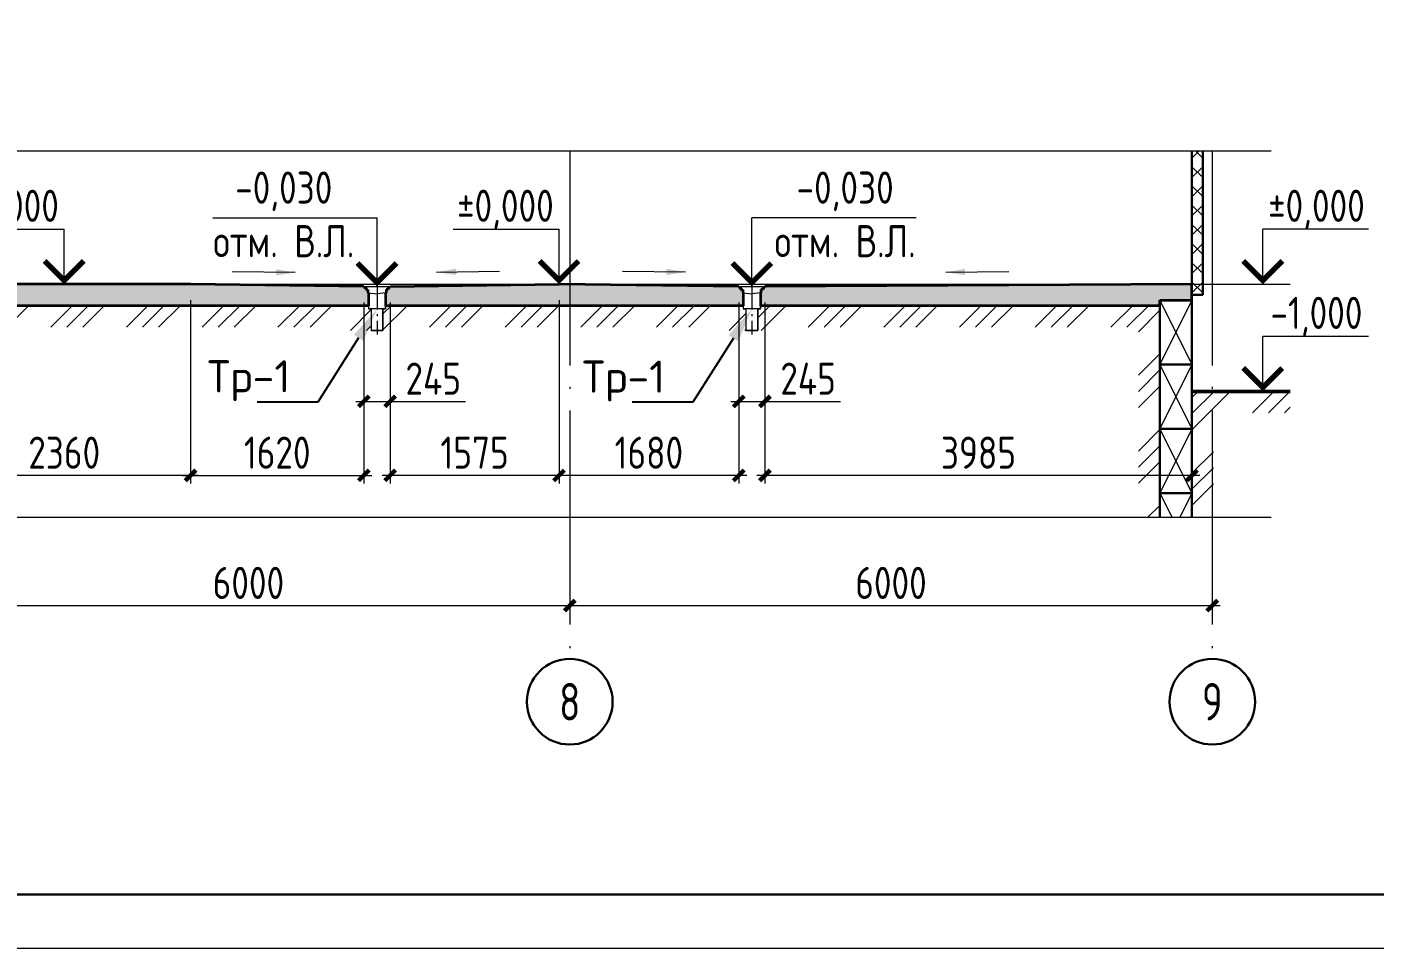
# Model space of a CAD drawing. Extents: x -965262 to 1142518, y -357520 to 71675.
# Drawn here: x 229944 to 242523, y -240088 to -231487 of the extents above; entities that cross this region are included whole.
import ezdxf
from ezdxf import colors
from ezdxf.entities.mleader import LeaderData, LeaderLine
from ezdxf.math import Vec2, Vec3

# ---------------------------------------------------------------- set-up
doc = ezdxf.new("R2010")
doc.units = 0
doc.header["$LTSCALE"] = 10
doc.linetypes.add('AM_DIN_G_W050x2', pattern=[6.875, 4.75, -0.875, 0.375, -0.875])
doc.linetypes.add('DOTE', pattern=[2.42, 2, -0.2, 0.02, -0.2])
doc.layers.get('0').update_dxf_attribs({"linetype": 'CONTINUOUS', "lineweight": 30})
doc.layers.get('Defpoints').update_dxf_attribs({"linetype": 'CONTINUOUS'})
doc.layers.add('DOTE', color=7, linetype='DOTE', lineweight=9)
doc.layers.add('полы', color=3, linetype='CONTINUOUS', lineweight=35)
doc.styles.add('GOST 2.304', font='isocpeur.ttf', dxfattribs={"width": 0.75, "height": 250})
doc.styles.get("Standard").update_dxf_attribs({"font": 'isocpeur.ttf', "height": 300})
doc.styles.add('ГОСТ 2м', font='isocpeur.ttf', dxfattribs={"width": 0.8, "height": 250})
doc.dimstyles.new('ГОСТ 2м', dxfattribs={"dimtxt": 250, "dimasz": 100, "dimexe": 75, "dimexo": 150, "dimgap": 62.5, "dimtad": 1, "dimdec": 0, "dimtxsty": 'ГОСТ 2м', "dimblk": 'ARCHTICK', "dimcen": 150, "dimdle": 75, "dimclrd": 256, "dimclre": 256, "dimclrt": 256, "dimadec": 0, "dimazin": 0, "dimtfac": 1, "dimtdec": 0, "dimtmove": 0, "dimatfit": 3, "dimldrblk": 'OBLIQUE', "dimfxl": 1, "dimlwd": 15, "dimlwe": 15, "dimarcsym": 0})
pattern_1 = [(45, (-2833967.2, -81793.83), (707.10678, -4e-14), [1000]), (45, (-2833817.2, -81793.83), (707.10678, -4e-14), [1000]), (45, (-2833667.2, -81793.83), (707.10678, -4e-14), [1000])]

# ---------------------------------------------------------------- blocks, each defined once
blk = doc.blocks.new('_ArchTick')
at = {"color": 0, "linetype": 'ByBlock', "lineweight": 0, "const_width": 0.4}
blk.add_lwpolyline([(-0.5, -0.5), (0.5, 0.5)], dxfattribs=at)
blk = doc.blocks.new('*D1645')
at = {"lineweight": 15, "ltscale": 100, "transparency": 16777216}
for p, q in [((229012, -236740), (229012, -236815)), ((235012, -236740), (235012, -236815)), ((228937, -236890), (235087, -236890))]:
    blk.add_line(p, q, dxfattribs=at)
at = {"layer": 'Defpoints', "color": 0, "lineweight": 15, "ltscale": 100, "transparency": 16777216}
for p in [(229012, -236890), (235012, -236890), (235012, -236890)]:
    blk.add_point(p, dxfattribs=at)
at = {"lineweight": 15, "ltscale": 100, "transparency": 16777216, "xscale": 100, "yscale": 100, "zscale": 100, "rotation": 180}
blk.add_blockref('_ArchTick', (229012, -236890), dxfattribs=at)
at = {"lineweight": 15, "ltscale": 100, "transparency": 16777216, "xscale": 100, "yscale": 100, "zscale": 100}
blk.add_blockref('_ArchTick', (235012, -236890), dxfattribs=at)
at = {"lineweight": 15, "ltscale": 100, "transparency": 16777216, "insert": (232012, -236678), "char_height": 250, "attachment_point": 5, "style": 'ГОСТ 2м'}
blk.add_mtext('{\\H1.2x;6000}', dxfattribs=at)
blk = doc.blocks.new('_Oblique')
at = {"color": 0, "linetype": 'ByBlock', "lineweight": -2}
blk.add_line((-0.5, -0.5), (0.5, 0.5), dxfattribs=at)
blk = doc.blocks.new('*D1653')
at = {"lineweight": 15, "ltscale": 100, "transparency": 16777216}
for p, q in [((235012, -236740), (235012, -236815)), ((241012, -236740), (241012, -236815)), ((234937, -236890), (241087, -236890))]:
    blk.add_line(p, q, dxfattribs=at)
at = {"layer": 'Defpoints', "color": 0, "lineweight": 15, "ltscale": 100, "transparency": 16777216}
for p in [(235012, -236890), (241012, -236890), (241012, -236890)]:
    blk.add_point(p, dxfattribs=at)
at = {"lineweight": 15, "ltscale": 100, "transparency": 16777216, "xscale": 100, "yscale": 100, "zscale": 100, "rotation": 180}
blk.add_blockref('_ArchTick', (235012, -236890), dxfattribs=at)
at = {"lineweight": 15, "ltscale": 100, "transparency": 16777216, "xscale": 100, "yscale": 100, "zscale": 100}
blk.add_blockref('_ArchTick', (241012, -236890), dxfattribs=at)
at = {"lineweight": 15, "ltscale": 100, "transparency": 16777216, "insert": (238012, -236678), "char_height": 250, "attachment_point": 5, "style": 'ГОСТ 2м'}
blk.add_mtext('{\\H1.2x;6000}', dxfattribs=at)
blk = doc.blocks.new('*D1654')
at = {"lineweight": 15, "ltscale": 50, "transparency": 16777216}
for p, q in [((236835, -234059), (236835, -235749)), ((240822, -234039), (240822, -235749)), ((240897, -235674), (236760, -235674))]:
    blk.add_line(p, q, dxfattribs=at)
at = {"layer": 'Defpoints', "color": 0, "lineweight": 15, "ltscale": 50, "transparency": 16777216}
for p in [(236835, -233909, 0), (240822, -233889, 3260), (236835, -235674)]:
    blk.add_point(p, dxfattribs=at)
at = {"lineweight": 15, "ltscale": 50, "transparency": 16777216, "xscale": 100, "yscale": 100, "zscale": 100, "rotation": 180}
blk.add_blockref('_ArchTick', (236835, -235674), dxfattribs=at)
at = {"lineweight": 15, "ltscale": 50, "transparency": 16777216, "xscale": 100, "yscale": 100, "zscale": 100}
blk.add_blockref('_ArchTick', (240822, -235674), dxfattribs=at)
at = {"lineweight": 15, "ltscale": 50, "transparency": 16777216, "insert": (238829, -235462), "char_height": 250, "attachment_point": 5, "style": 'ГОСТ 2м'}
blk.add_mtext('{\\H1.2x;3985}', dxfattribs=at)
blk = doc.blocks.new('*D1655')
at = {"lineweight": 15, "ltscale": 50, "transparency": 16777216}
for p, q in [((236590, -234059), (236590, -235058)), ((236835, -234059), (236835, -235058)), ((236515, -234983), (236835, -234983)), ((236835, -234983), (237540, -234983))]:
    blk.add_line(p, q, dxfattribs=at)
at = {"layer": 'Defpoints', "color": 0, "lineweight": 15, "ltscale": 50, "transparency": 16777216}
for p in [(236590, -233909, 0), (236835, -233909, 0), (236835, -234983)]:
    blk.add_point(p, dxfattribs=at)
at = {"lineweight": 15, "ltscale": 50, "transparency": 16777216, "xscale": 100, "yscale": 100, "zscale": 100, "rotation": 180}
blk.add_blockref('_ArchTick', (236590, -234983), dxfattribs=at)
at = {"lineweight": 15, "ltscale": 50, "transparency": 16777216, "xscale": 100, "yscale": 100, "zscale": 100}
blk.add_blockref('_ArchTick', (236835, -234983), dxfattribs=at)
at = {"lineweight": 15, "ltscale": 50, "transparency": 16777216, "insert": (237238, -234771), "char_height": 250, "attachment_point": 5, "style": 'ГОСТ 2м'}
blk.add_mtext('{\\H1.2x;245}', dxfattribs=at)
blk = doc.blocks.new('*D1656')
at = {"lineweight": 15, "ltscale": 50, "transparency": 16777216}
for p, q in [((234912, -234039), (234912, -235749)), ((236590, -234059), (236590, -235749)), ((236665, -235674), (234837, -235674))]:
    blk.add_line(p, q, dxfattribs=at)
at = {"layer": 'Defpoints', "color": 0, "lineweight": 15, "ltscale": 50, "transparency": 16777216}
for p in [(234912, -233889, 3260), (236590, -233909, 0), (234912, -235674)]:
    blk.add_point(p, dxfattribs=at)
at = {"lineweight": 15, "ltscale": 50, "transparency": 16777216, "xscale": 100, "yscale": 100, "zscale": 100, "rotation": 180}
blk.add_blockref('_ArchTick', (234912, -235674), dxfattribs=at)
at = {"lineweight": 15, "ltscale": 50, "transparency": 16777216, "xscale": 100, "yscale": 100, "zscale": 100}
blk.add_blockref('_ArchTick', (236590, -235674), dxfattribs=at)
at = {"lineweight": 15, "ltscale": 50, "transparency": 16777216, "insert": (235751, -235462), "char_height": 250, "attachment_point": 5, "style": 'ГОСТ 2м'}
blk.add_mtext('{\\H1.2x;1680}', dxfattribs=at)
blk = doc.blocks.new('*D1657')
at = {"lineweight": 15, "ltscale": 50, "transparency": 16777216}
for p, q in [((233335, -234059), (233335, -235749)), ((234912, -234039), (234912, -235749)), ((234987, -235674), (233260, -235674))]:
    blk.add_line(p, q, dxfattribs=at)
at = {"layer": 'Defpoints', "color": 0, "lineweight": 15, "ltscale": 50, "transparency": 16777216}
for p in [(233335, -233909, 0), (234912, -233889, 3260), (233335, -235674)]:
    blk.add_point(p, dxfattribs=at)
at = {"lineweight": 15, "ltscale": 50, "transparency": 16777216, "xscale": 100, "yscale": 100, "zscale": 100, "rotation": 180}
blk.add_blockref('_ArchTick', (233335, -235674), dxfattribs=at)
at = {"lineweight": 15, "ltscale": 50, "transparency": 16777216, "xscale": 100, "yscale": 100, "zscale": 100}
blk.add_blockref('_ArchTick', (234912, -235674), dxfattribs=at)
at = {"lineweight": 15, "ltscale": 50, "transparency": 16777216, "insert": (234124, -235462), "char_height": 250, "attachment_point": 5, "style": 'ГОСТ 2м'}
blk.add_mtext('{\\H1.2x;1575}', dxfattribs=at)
blk = doc.blocks.new('*D1658')
at = {"lineweight": 15, "ltscale": 50, "transparency": 16777216}
for p, q in [((233090, -234059), (233090, -235058)), ((233335, -234059), (233335, -235058)), ((233015, -234983), (233335, -234983)), ((233335, -234983), (234040, -234983))]:
    blk.add_line(p, q, dxfattribs=at)
at = {"layer": 'Defpoints', "color": 0, "lineweight": 15, "ltscale": 50, "transparency": 16777216}
for p in [(233090, -233909, 0), (233335, -233909, 0), (233335, -234983)]:
    blk.add_point(p, dxfattribs=at)
at = {"lineweight": 15, "ltscale": 50, "transparency": 16777216, "xscale": 100, "yscale": 100, "zscale": 100, "rotation": 180}
blk.add_blockref('_ArchTick', (233090, -234983), dxfattribs=at)
at = {"lineweight": 15, "ltscale": 50, "transparency": 16777216, "xscale": 100, "yscale": 100, "zscale": 100}
blk.add_blockref('_ArchTick', (233335, -234983), dxfattribs=at)
at = {"lineweight": 15, "ltscale": 50, "transparency": 16777216, "insert": (233738, -234771), "char_height": 250, "attachment_point": 5, "style": 'ГОСТ 2м'}
blk.add_mtext('{\\H1.2x;245}', dxfattribs=at)
blk = doc.blocks.new('*D1659')
at = {"lineweight": 15, "ltscale": 50, "transparency": 16777216}
for p, q in [((231472, -234039), (231472, -235749)), ((233090, -234059), (233090, -235749)), ((231397, -235674), (233165, -235674))]:
    blk.add_line(p, q, dxfattribs=at)
at = {"layer": 'Defpoints', "color": 0, "lineweight": 15, "ltscale": 50, "transparency": 16777216}
for p in [(231472, -233889, 706), (233090, -233909, 0), (233090, -235674)]:
    blk.add_point(p, dxfattribs=at)
at = {"lineweight": 15, "ltscale": 50, "transparency": 16777216, "xscale": 100, "yscale": 100, "zscale": 100, "rotation": 180}
blk.add_blockref('_ArchTick', (231472, -235674), dxfattribs=at)
at = {"lineweight": 15, "ltscale": 50, "transparency": 16777216, "xscale": 100, "yscale": 100, "zscale": 100}
blk.add_blockref('_ArchTick', (233090, -235674), dxfattribs=at)
at = {"lineweight": 15, "ltscale": 50, "transparency": 16777216, "insert": (232281, -235462), "char_height": 250, "attachment_point": 5, "style": 'ГОСТ 2м'}
blk.add_mtext('{\\H1.2x;1620}', dxfattribs=at)
blk = doc.blocks.new('*D1660')
at = {"lineweight": 15, "ltscale": 50, "transparency": 16777216}
for p, q in [((229112, -234039), (229112, -235749)), ((231472, -234039), (231472, -235749)), ((231547, -235674), (229037, -235674))]:
    blk.add_line(p, q, dxfattribs=at)
at = {"layer": 'Defpoints', "color": 0, "lineweight": 15, "ltscale": 50, "transparency": 16777216}
for p in [(229112, -233889, 824), (231472, -233889, 706), (229112, -235674)]:
    blk.add_point(p, dxfattribs=at)
at = {"lineweight": 15, "ltscale": 50, "transparency": 16777216, "xscale": 100, "yscale": 100, "zscale": 100, "rotation": 180}
blk.add_blockref('_ArchTick', (229112, -235674), dxfattribs=at)
at = {"lineweight": 15, "ltscale": 50, "transparency": 16777216, "xscale": 100, "yscale": 100, "zscale": 100}
blk.add_blockref('_ArchTick', (231472, -235674), dxfattribs=at)
at = {"lineweight": 15, "ltscale": 50, "transparency": 16777216, "insert": (230292, -235462), "char_height": 250, "attachment_point": 5, "style": 'ГОСТ 2м'}
blk.add_mtext('{\\H1.2x;2360}', dxfattribs=at)

msp = doc.modelspace()

# ---------------------------------------------------------------- hatches: boundary and pattern name
at = {"lineweight": 15, "ltscale": 50}
h = msp.add_hatch(dxfattribs=at)
h.set_pattern_fill('ANSI37', color=256, scale=40, style=0)
h.set_pattern_definition([(45, (-2833967.18, -81793.83), (-89.802561, 89.802561), []), (135, (-2833967.18, -81793.83), (-89.802561, -89.802561), [])])
h.paths.add_polyline_path([(240922.4, -232647.3), (240822.4, -232647.3), (240822.4, -233989.3), (240922.4, -233989.3)])
h = msp.add_hatch(dxfattribs=at)
h.set_pattern_fill('ANSI35', color=3, scale=40, angle=90, style=0)
h.set_pattern_definition([(135, (-2833967.18, -81793.83), (-179.605122, -179.605122), []), (135, (-2833967.18, -81614.22), (-179.605122, -179.605122), [317.5, -63.5, 0, -63.5])])
h.paths.add_polyline_path([(215444.3, -235169.9), (215439.3, -235169.3), (215439.3, -235139.3), (215419.3, -235139.3), (215419.3, -235119.3), (215401.8, -235119.3), (215401.8, -235109.3), (212812.8, -235089.3), (212812.8, -235289.3), (215444.3, -235289.3)])
h.paths.add_polyline_path([(217012.4, -235102.6), (215646.8, -235109.3), (215646.8, -235119.3), (215629.3, -235119.3), (215629.3, -235139.3), (215609.3, -235139.3), (215609.3, -235169.3), (215604.3, -235169.9), (215604.3, -235289.3), (217012.4, -235289.3)])
h.paths.add_polyline_path([(219762.8, -235089.3), (219762.8, -235089.3), (217012.4, -235102.6), (217012.4, -235289.3), (219762.8, -235289.3)], flags=17)
h.paths.add_polyline_path([(236632.8, -233969.9), (236627.8, -233969.3), (236627.8, -233939.3), (236607.8, -233939.3), (236607.8, -233919.3), (236590.3, -233919.3), (236590.3, -233909.3), (234912.4, -233889.3), (233335.3, -233909.3), (233335.3, -233919.3), (233317.8, -233919.3), (233317.8, -233939.3), (233297.8, -233939.3), (233297.8, -233969.3), (233292.8, -233969.9), (233292.8, -234089.3), (236632.8, -234089.3)])
h.paths.add_polyline_path([(215444.3, -235169.9), (215439.3, -235169.3), (215439.3, -235139.3), (215419.3, -235139.3), (215419.3, -235119.3), (215401.8, -235119.3), (215401.8, -235109.3), (212812.8, -235089.3), (212812.8, -235289.3), (215444.3, -235289.3)])
h.paths.add_polyline_path([(217012.4, -235102.6), (215646.8, -235109.3), (215646.8, -235119.3), (215629.3, -235119.3), (215629.3, -235139.3), (215609.3, -235139.3), (215609.3, -235169.3), (215604.3, -235169.9), (215604.3, -235289.3), (217012.4, -235289.3)], flags=17)
h.paths.add_polyline_path([(219762.8, -235089.3), (219762.8, -235089.3), (217012.4, -235102.6), (217012.4, -235289.3), (219762.8, -235289.3)])
h.paths.add_polyline_path([(212836.8, -233889.3), (207382.4, -233889.3), (206181, -233909.3), (206181, -233919.3), (206163.5, -233919.3), (206163.5, -233939.3), (206143.5, -233939.3), (206143.5, -233969.3), (206138.5, -233969.9), (206138.5, -234089.3), (212512.8, -234089.3), (212512.8, -234039.3), (212836.8, -234039.3)])
h.paths.add_polyline_path([(186702.4, -233889.3), (189562.4, -233889.3), (191199.8, -233902.8), (192520.9, -233902.8), (193112.5, -233889.3), (204287.4, -233889.3), (205936, -233909.3), (205936, -233919.3), (205953.5, -233919.3), (205953.5, -233939.3), (205973.5, -233939.3), (205973.5, -233969.3), (205978.5, -233969.9), (205978.5, -234089.3), (187002.4, -234089.3), (187002.4, -234039.3), (186702.4, -234039.3)])
h.paths.add_polyline_path([(219736.8, -234039.3), (219736.8, -233889.3), (226262.4, -233889.3), (227112.9, -233902.8), (228233.2, -233902.8), (229212.5, -233889.3), (231272.8, -233889.3), (233090.3, -233909.3), (233090.3, -233919.3), (233107.8, -233919.3), (233107.8, -233939.3), (233127.8, -233939.3), (233127.8, -233969.3), (233132.8, -233969.9), (233132.8, -234089.3), (220036.8, -234089.3), (220036.8, -234039.3)])
h.paths.add_polyline_path([(236792.8, -234089.3), (236792.8, -233969.9), (236797.8, -233969.3), (236797.8, -233939.3), (236817.8, -233939.3), (236817.8, -233919.3), (236835.3, -233919.3), (236835.3, -233909.3), (240822.4, -233889.3), (240822.4, -234039.3), (240522.4, -234039.3), (240522.4, -234089.3)])
at = {"linetype": 'Continuous', "lineweight": 15}
h = msp.add_hatch(dxfattribs=at)
h.set_pattern_fill('GOST_GROUND', color=256, scale=50, style=0)
h.set_pattern_definition(pattern_1)
h.paths.add_polyline_path([(240522.4, -236068.4), (240522.4, -234089.3), (236792.8, -234089.3), (236792.8, -234119.9), (236767.8, -234119.9), (236767.8, -234319.9), (236657.8, -234319.9), (236657.8, -234119.9), (236632.8, -234119.9), (236632.8, -234089.3), (233292.8, -234089.3), (233292.8, -234119.9), (233267.8, -234119.9), (233267.8, -234319.9), (233157.8, -234319.9), (233157.8, -234119.9), (233132.8, -234119.9), (233132.8, -234089.3), (220036.8, -234089.3), (220036.8, -235839.3), (219736.8, -235839.3), (219736.8, -235289.3), (215604.3, -235289.3), (215604.3, -235319.9), (215579.3, -235319.9), (215579.3, -235519.9), (215469.3, -235519.9), (215469.3, -235319.9), (215444.3, -235319.9), (215444.3, -235289.3), (212836.8, -235289.3), (212836.8, -235839.3), (212536.8, -235839.3), (212536.8, -234089.3), (206138.5, -234089.3), (206138.5, -234119.9), (206113.5, -234119.9), (206113.5, -234319.9), (206003.5, -234319.9), (206003.5, -234119.9), (205978.5, -234119.9), (205978.5, -234089.3), (187002.4, -234089.3), (187002.4, -236068.4), (187202.4, -236068.4), (187202.4, -234289.3), (205778.5, -234289.3), (205778.5, -234319.9), (205803.5, -234289.3), (205803.5, -234319.9), (206313.5, -234319.9), (206313.5, -234319.9), (206338.5, -234319.9), (206338.5, -234289.3), (212336.8, -234289.3), (212336.8, -236039.3), (213036.8, -236039.3), (213036.8, -235489.3), (215244.3, -235489.3), (215244.3, -235519.9), (215269.3, -235519.9), (215269.3, -235519.9), (215779.3, -235519.9), (215779.3, -235519.9), (215804.3, -235519.9), (215804.3, -235489.3), (219536.8, -235489.3), (219536.8, -236039.3), (220236.8, -236039.3), (220236.8, -234289.3), (232932.8, -234289.3), (232932.8, -234319.9), (232957.8, -234319.9), (232957.8, -234319.9), (233467.8, -234319.9), (233467.8, -234319.9), (233492.8, -234319.9), (233492.8, -234289.3), (236432.8, -234289.3), (236432.8, -234319.9), (236457.8, -234319.9), (236457.8, -234319.9), (236967.8, -234319.9), (236967.8, -234319.9), (236992.8, -234319.9), (236992.8, -234289.3), (240322.4, -234289.3), (240322.4, -236068.4)])
h = msp.add_hatch(dxfattribs=at)
h.set_pattern_fill('GOST_GROUND', color=256, scale=50, style=0)
h.set_pattern_definition(pattern_1)
h.paths.add_polyline_path([(241738.7, -234889.3), (240822.4, -234889.3), (240822.4, -236068.4), (241022.4, -236068.4), (241022.4, -235089.3), (241738.7, -235089.3)], flags=0)

# ---------------------------------------------------------------- linework, layer by layer
at = {"color": 5, "lineweight": 15, "ltscale": 50}
msp.add_line((241562.8, -232647.3, 13061.6), (214036.2, -232647.3, 13061.6), dxfattribs=at)
at = {"ltscale": 50}
for p, q in [((240822.4, -232647.3, 16321.4), (240822.4, -233989.3, 16321.4)), ((240922.4, -232647.3, 16321.4), (240922.4, -233989.3, 16321.4)), ((240822.4, -234039.3, 16321.4), (240522.4, -234039.3, 16321.4)), ((240522.4, -234039.3, 16321.4), (240522.4, -236068.4, 16321.4)), ((240922.4, -233989.3, 16321.4), (240822.4, -233989.3, 16321.4)), ((240822.4, -234039.3, 16321.4), (240822.4, -236068.4, 16321.4)), ((240822.4, -234639.3, 16321.4), (240522.4, -234639.3, 16321.4)), ((240822.4, -235239.3, 16321.4), (240522.4, -235239.3, 16321.4)), ((240822.4, -235839.3, 16321.4), (240522.4, -235839.3, 16321.4))]:
    msp.add_line(p, q, dxfattribs=at)
at = {"lineweight": 15, "ltscale": 0.3}
for p, q in [((231679.2, -233269.7, 13061.6), (233212.8, -233269.7, 13061.6)), ((238246.4, -233269.7, 13061.6), (236712.8, -233269.7, 13061.6)), ((229303.1, -233376.2, 13826.5), (230291.7, -233376.2, 13826.5)), ((233923.8, -233376.2, 16321.4), (234912.4, -233376.2, 16321.4)), ((242472.2, -233376.2, 13061.6), (241483.7, -233376.2, 13061.6)), ((242472.2, -234376.2, 13061.6), (241483.7, -234376.2, 13061.6))]:
    msp.add_line(p, q, dxfattribs=at)
at = {"lineweight": 15}
for p, q in [((233212.8, -233909.3, 13061.6), (233212.8, -233269.7, 13061.6)), ((236712.8, -233909.3, 13061.6), (236712.8, -233269.7, 13061.6)), ((230291.7, -233889.3, 13826.5), (230291.7, -233376.2, 13826.5)), ((234912.4, -233889.3, 16321.4), (234912.4, -233376.2, 16321.4)), ((241483.7, -233889.3, 13061.6), (241483.7, -233376.2, 13061.6)), ((233132.8, -233969.9, 13061.6), (233132.8, -234119.9, 13061.6)), ((233292.8, -233969.9, 13061.6), (233292.8, -234119.9, 13061.6)), ((236632.8, -233969.9, 13061.6), (236632.8, -234119.9, 13061.6)), ((236792.8, -233969.9, 13061.6), (236792.8, -234119.9, 13061.6)), ((240522.4, -234039.3, 16321.4), (240822.4, -234639.3, 16321.4)), ((240822.4, -234039.3, 16321.4), (240522.4, -234639.3, 16321.4)), ((233292.8, -234119.9, 13061.6), (233132.8, -234119.9, 13061.6)), ((233157.8, -234119.9, 13061.6), (233157.8, -234319.9, 13061.6)), ((233267.8, -234119.9, 13061.6), (233267.8, -234319.9, 13061.6)), ((236792.8, -234119.9, 13061.6), (236632.8, -234119.9, 13061.6)), ((236657.8, -234119.9, 13061.6), (236657.8, -234319.9, 13061.6)), ((236767.8, -234119.9, 13061.6), (236767.8, -234319.9, 13061.6)), ((233267.8, -234319.9, 13061.6), (233157.8, -234319.9, 13061.6)), ((236767.8, -234319.9, 13061.6), (236657.8, -234319.9, 13061.6)), ((241483.7, -234889.3, 13061.6), (241483.7, -234376.2, 13061.6)), ((240522.4, -234639.3, 16321.4), (240822.4, -235239.3, 16321.4)), ((240822.4, -234639.3, 16321.4), (240522.4, -235239.3, 16321.4)), ((240522.4, -235239.3, 16321.4), (240822.4, -235839.3, 16321.4)), ((240822.4, -235239.3, 16321.4), (240522.4, -235839.3, 16321.4)), ((240522.4, -235839.3, 16321.4), (240637, -236068.4, 16321.4)), ((240822.4, -235839.3, 16321.4), (240707.8, -236068.4, 16321.4))]:
    msp.add_line(p, q, dxfattribs=at)
at = {"lineweight": 15, "ltscale": 50}
for p, q in [((232448.3, -233780.3, 13061.6), (231860.3, -233773.5, 13061.6)), ((233769.7, -233775.9, 13061.6), (234357.7, -233768.6, 13061.6)), ((236094.3, -233776.3, 13061.6), (235506.3, -233769.5, 13061.6)), ((238523.2, -233776.9, 13061.6), (239111.2, -233769.5, 13061.6)), ((233090.3, -233909.3, 13061.6), (233090.3, -233919.3, 13061.6)), ((233107.8, -233919.3, 13061.6), (233107.8, -233939.3, 13061.6)), ((233127.8, -233939.3, 13061.6), (233127.8, -233969.3, 13061.6)), ((233297.8, -233939.3, 13061.6), (233297.8, -233969.3, 13061.6)), ((233317.8, -233919.3, 13061.6), (233317.8, -233939.3, 13061.6)), ((233335.3, -233909.3, 13061.6), (233335.3, -233919.3, 13061.6)), ((236590.3, -233909.3, 13061.6), (236590.3, -233919.3, 13061.6)), ((236607.8, -233919.3, 13061.6), (236607.8, -233939.3, 13061.6)), ((236627.8, -233939.3, 13061.6), (236627.8, -233969.3, 13061.6)), ((236797.8, -233939.3, 13061.6), (236797.8, -233969.3, 13061.6)), ((236817.8, -233919.3, 13061.6), (236817.8, -233939.3, 13061.6)), ((236835.3, -233909.3, 13061.6), (236835.3, -233919.3, 13061.6))]:
    msp.add_line(p, q, dxfattribs=at)
at = {"lineweight": 15, "ltscale": 10}
for p, q in [((233090.3, -233919.3, 13061.6), (233107.8, -233919.3, 13061.6)), ((233107.8, -233939.3, 13061.6), (233127.8, -233939.3, 13061.6)), ((233317.8, -233939.3, 13061.6), (233297.8, -233939.3, 13061.6)), ((233317.8, -233919.3, 13061.6), (233335.3, -233919.3, 13061.6)), ((236590.3, -233919.3, 13061.6), (236607.8, -233919.3, 13061.6)), ((236607.8, -233939.3, 13061.6), (236627.8, -233939.3, 13061.6)), ((236817.8, -233939.3, 13061.6), (236797.8, -233939.3, 13061.6)), ((236817.8, -233919.3, 13061.6), (236835.3, -233919.3, 13061.6))]:
    msp.add_line(p, q, dxfattribs=at)
at = {"lineweight": 15, "ltscale": 100, "extrusion": (0, 1, 0)}
msp.add_line((240822.4, -233889.3, 16321.4), (241738.7, -233889.3, 13061.6), dxfattribs=at)
at = {"lineweight": 15, "ltscale": 2.5}
for p, q in [((233127.8, -233969.3, 13061.6), (233212.8, -233979.3, 13061.6)), ((233297.8, -233969.3, 13061.6), (233212.8, -233979.3, 13061.6)), ((236627.8, -233969.3, 13061.6), (236712.8, -233979.3, 13061.6)), ((236797.8, -233969.3, 13061.6), (236712.8, -233979.3, 13061.6))]:
    msp.add_line(p, q, dxfattribs=at)
at = {"lineweight": 50, "ltscale": 100, "extrusion": (0, 1, 0)}
msp.add_line((240822.4, -234889.3, 16321.4), (241738.7, -234889.3, 13061.6), dxfattribs=at)
at = {"color": 5, "lineweight": 0, "ltscale": 50}
msp.add_line((241562.8, -236068.4, 13061.6), (214036.2, -236068.4, 13061.6), dxfattribs=at)
at = {"lineweight": 15, "elevation": 9801.8}
msp.add_lwpolyline([(265267.6, -180687.8), (179667.6, -180687.8), (179667.6, -240087.8), (265267.6, -240087.8)], close=True, dxfattribs=at)
at = {"elevation": 9801.8}
msp.add_lwpolyline([(264767.6, -181187.8), (181667.6, -181187.8), (181667.6, -239587.8), (264767.6, -239587.8)], close=True, dxfattribs=at)
at = {"lineweight": 15, "const_width": 50}
for points, elevation in [([(230109.4, -233671.6), (230291.7, -233853.9), (230474, -233671.6)], 13826.5), ([(233030.5, -233691.6), (233212.8, -233873.9), (233395.1, -233691.6)], 13061.6), ([(234730.1, -233671.6), (234912.4, -233853.9), (235094.7, -233671.6)], 16321.4), ([(236530.5, -233691.6), (236712.8, -233873.9), (236895.1, -233691.6)], 13061.6), ([(241301.4, -233671.6), (241483.7, -233853.9), (241666, -233671.6)], 13061.6), ([(241301.4, -234671.6), (241483.7, -234853.9), (241666, -234671.6)], 13061.6)]:
    msp.add_lwpolyline(points, dxfattribs=dict(at, elevation=elevation))
at = {"lineweight": 15, "ltscale": 100, "extrusion": (0, 1, 0), "elevation": -233909.3}
for points in [[(-233090.3, 13061.6), (-233335.3, 13061.6)], [(-236590.3, 13061.6), (-236835.3, 13061.6)]]:
    msp.add_lwpolyline(points, dxfattribs=at)
at = {"linetype": 'Continuous', "lineweight": 15, "elevation": 3259.8}
for points in [[(220036.8, -234089.3), (233132.8, -234089.3), (233132.8, -234119.9), (233157.8, -234119.9), (233157.8, -234319.9), (233267.8, -234319.9), (233267.8, -234119.9), (233292.8, -234119.9), (233292.8, -234089.3), (236632.8, -234089.3), (236632.8, -234119.9), (236657.8, -234119.9), (236657.8, -234319.9), (236767.8, -234319.9), (236767.8, -234119.9), (236792.8, -234119.9), (236792.8, -234089.3), (240522.4, -234089.3), (240522.4, -236068.4)], [(240822.4, -236068.4), (240822.4, -234889.3), (241738.7, -234889.3)]]:
    msp.add_lwpolyline(points, dxfattribs=at)
at = {"lineweight": 15, "ltscale": 50}
for points in [[(232268, -233808.2, 13061.6), (232268.7, -233748.2, 13061.6), (232448.3, -233780.3, 13061.6)], [(233950, -233803.7, 13061.6), (233949.3, -233743.7, 13061.6), (233769.7, -233775.9, 13061.6)], [(235914, -233804.2, 13061.6), (235914.7, -233744.2, 13061.6), (236094.3, -233776.3, 13061.6)], [(238703.5, -233804.6, 13061.6), (238702.8, -233744.6, 13061.6), (238523.2, -233776.9, 13061.6)]]:
    msp.add_solid(points, dxfattribs=at)
at = {"layer": 'DOTE', "ltscale": 100}
for p, q in [((235012.4, -232647.3, 13061.6), (235012.4, -237405.9, 13061.6)), ((241012.4, -232647.3, 13061.6), (241012.4, -237405.9, 13061.6))]:
    msp.add_line(p, q, dxfattribs=at)
at = {"layer": 'DOTE', "linetype": 'AM_DIN_G_W050x2', "ltscale": 5}
for p, q in [((233212.8, -233886, 13061.6), (233212.8, -234359.6, 13061.6)), ((236712.8, -233886, 13061.6), (236712.8, -234359.6, 13061.6))]:
    msp.add_line(p, q, dxfattribs=at)
at = {"layer": 'DOTE', "linetype": 'Continuous', "lineweight": 30}
for centre in [(235012.4, -237787.4, 13061.6), (241012.4, -237787.4, 13061.6)]:
    msp.add_circle(centre, 400, dxfattribs=at)
at = {"layer": 'полы', "ltscale": 50}
for p, q in [((231471.8, -233889.3, 13767.4), (229111.5, -233889.3, 13885.5)), ((233090.3, -233909.3, 13061.6), (231471.8, -233889.3, 13767.4)), ((233090.3, -233909.3, 13061.6), (233090.3, -233919.3, 13061.6)), ((233090.3, -233919.3, 13061.6), (233107.8, -233919.3, 13061.6)), ((233107.8, -233919.3, 13061.6), (233107.8, -233939.3, 13061.6)), ((233107.8, -233939.3, 13061.6), (233127.8, -233939.3, 13061.6)), ((233127.8, -233939.3, 13061.6), (233127.8, -233969.3, 13061.6)), ((233317.8, -233939.3, 13061.6), (233297.8, -233939.3, 13061.6)), ((233297.8, -233939.3, 13061.6), (233297.8, -233969.3, 13061.6)), ((233335.3, -233919.3, 13061.6), (233317.8, -233919.3, 13061.6)), ((233317.8, -233919.3, 13061.6), (233317.8, -233939.3, 13061.6)), ((233335.3, -233909.3, 13061.6), (234912.4, -233889.3, 16321.4)), ((233335.3, -233909.3, 13061.6), (233335.3, -233919.3, 13061.6)), ((236590.3, -233909.3, 13061.6), (234912.4, -233889.3, 16321.4)), ((236590.3, -233909.3, 13061.6), (236590.3, -233919.3, 13061.6)), ((236590.3, -233919.3, 13061.6), (236607.8, -233919.3, 13061.6)), ((236607.8, -233919.3, 13061.6), (236607.8, -233939.3, 13061.6)), ((236607.8, -233939.3, 13061.6), (236627.8, -233939.3, 13061.6)), ((236627.8, -233939.3, 13061.6), (236627.8, -233969.3, 13061.6)), ((236817.8, -233939.3, 13061.6), (236797.8, -233939.3, 13061.6)), ((236797.8, -233939.3, 13061.6), (236797.8, -233969.3, 13061.6)), ((236835.3, -233919.3, 13061.6), (236817.8, -233919.3, 13061.6)), ((236817.8, -233919.3, 13061.6), (236817.8, -233939.3, 13061.6)), ((240822.4, -233889.3, 16321.4), (236835.3, -233909.3, 13061.6)), ((236835.3, -233909.3, 13061.6), (236835.3, -233919.3, 13061.6)), ((240822.4, -234039.3, 16321.4), (240822.4, -233889.3, 16321.4)), ((233127.8, -233969.3, 13061.6), (233132.8, -233969.9, 13061.6)), ((233132.8, -233969.9, 13061.6), (233132.8, -234089.3, 13061.6)), ((233297.8, -233969.3, 13061.6), (233292.8, -233969.9, 13061.6)), ((233292.8, -233969.9, 13061.6), (233292.8, -234089.3, 13061.6)), ((236627.8, -233969.3, 13061.6), (236632.8, -233969.9, 13061.6)), ((236632.8, -233969.9, 13061.6), (236632.8, -234089.3, 13061.6)), ((236797.8, -233969.3, 13061.6), (236792.8, -233969.9, 13061.6)), ((236792.8, -233969.9, 13061.6), (236792.8, -234089.3, 13061.6)), ((240522.4, -234089.3, 16321.4), (240522.4, -234039.3, 16321.4)), ((240522.4, -234039.3, 16321.4), (240822.4, -234039.3, 16321.4)), ((233132.8, -234089.3, 16321.4), (220036.8, -234089.3, 13061.6)), ((236632.8, -234089.3, 16321.4), (233292.8, -234089.3, 16321.4)), ((240522.4, -234089.3, 16321.4), (236792.8, -234089.3, 16321.4))]:
    msp.add_line(p, q, dxfattribs=at)
at = {"layer": 'полы', "lineweight": 0, "ltscale": 50}
msp.add_line((231471.8, -233889.3, 13767.4), (240822.4, -233889.3, 16321.4), dxfattribs=at)

# ---------------------------------------------------------------- texts
at = {"char_height": 300, "attachment_point": 5, "style": 'GOST 2.304'}
for s, insert, width in [('{\\W0.8;-0,030\\Pотм. В.Л.}', (232342, -233236.8, 13061.6), 1670.673), ('{\\W0.8;-0,030\\Pотм. В.Л.}', (237583.7, -233236.8, 13061.6), 1670.673), ('{\\W0.8;%%P0,000}', (229790.7, -233191.5, 13826.5), 1200), ('{\\W0.8;%%P0,000}', (234411.4, -233191.5, 16321.4), 1200), ('{\\W0.8;%%P0,000}', (241984.7, -233191.5, 13061.6), 1200), ('{\\W0.8;-1,000}', (241984.7, -234191.5, 13061.6), 1200)]:
    msp.add_mtext(s, dxfattribs=dict(at, insert=insert, width=width))
at = {"layer": 'DOTE', "linetype": 'Continuous', "lineweight": 30, "ltscale": 100, "char_height": 350, "width": 800, "attachment_point": 5, "style": 'GOST 2.304'}
for s, insert in [('8', (235012.4, -237787.4, 13061.6)), ('9', (241012.4, -237787.4, 13061.6))]:
    msp.add_mtext(s, dxfattribs=dict(at, insert=insert))

# ---------------------------------------------------------------- dimensions: what is measured, and where the dimension line sits
at = {"lineweight": 15, "ltscale": 50}
for base, p1, p2, text, picture, middle in [((229111.5, -235674.3, 13061.6), (231471.8, -233889.3, 13767.4), (229111.5, -233889.3, 13885.5), '{\\H1.2x;<>}', '*D1660', (230291.7, -235461.8, 13061.6)), ((233090.3, -235674.3, 13061.6), (231471.8, -233889.3, 13767.4), (233090.3, -233909.3, 13061.6), '{\\H1.2x;1620}', '*D1659', (232281.1, -235461.8, 13061.6)), ((233335.3, -234983.4, 13061.6), (233090.3, -233909.3, 13061.6), (233335.3, -233909.3, 13061.6), '{\\H1.2x;<>}', '*D1658', (233737.8, -234770.9, 13061.6)), ((233335.3, -235674.3, 13061.6), (234912.4, -233889.3, 16321.4), (233335.3, -233909.3, 13061.6), '{\\H1.2x;1575}', '*D1657', (234123.9, -235461.8, 13061.6)), ((234912.4, -235674.3, 13061.6), (236590.3, -233909.3, 13061.6), (234912.4, -233889.3, 16321.4), '{\\H1.2x;1680}', '*D1656', (235751.4, -235461.8, 13061.6)), ((236835.3, -234983.4, 13061.6), (236590.3, -233909.3, 13061.6), (236835.3, -233909.3, 13061.6), '{\\H1.2x;<>}', '*D1655', (237237.8, -234770.9, 13061.6)), ((236835.3, -235674.3, 13061.6), (240822.4, -233889.3, 16321.4), (236835.3, -233909.3, 13061.6), '{\\H1.2x;3985}', '*D1654', (238828.9, -235461.8, 13061.6))]:
    dim = msp.add_linear_dim(base=base, p1=p1, p2=p2, text=text, dimstyle='ГОСТ 2м', dxfattribs=at)
    dim.commit()
    dim.dimension.update_dxf_attribs({"geometry": picture, "text_midpoint": middle})
at = {"lineweight": 15, "ltscale": 100}
for base, p1, p2, picture, middle in [((235012.4, -236890.1, 13061.6), (229012.4, -236890.1, 13061.6), (235012.4, -236890.1, 13061.6), '*D1645', (232012.4, -236677.6, 13061.6)), ((241012.4, -236890.1, 13061.6), (235012.4, -236890.1, 13061.6), (241012.4, -236890.1, 13061.6), '*D1653', (238012.4, -236677.6, 13061.6))]:
    dim = msp.add_linear_dim(base=base, p1=p1, p2=p2, text='{\\H1.2x;<>}', dimstyle='ГОСТ 2м', dxfattribs=at)
    dim.commit()
    dim.dimension.update_dxf_attribs({"geometry": picture, "text_midpoint": middle})

# ---------------------------------------------------------------- leaders
at = {"color": 5, "lineweight": 15}
ml = msp.add_multileader_mtext('Standard', dxfattribs=at)
ml.set_content('Тр-1', color=5)
ml.set_leader_properties()
ml.build(insert=Vec2(0, 0))
ml.multileader.update_dxf_attribs({"has_text_frame": 1, "text_right_attachment_type": 6, "dogleg_length": 36, "arrow_head_size": 320})
ctx = ml.context
ctx.base_point, ctx.char_height, ctx.arrow_head_size, ctx.landing_gap_size, ctx.plane_origin = Vec3(231638.6, -234793.9, 13061.6), 300, 320, 16, Vec3(215884.6, -244660.9, 13061.6)
ctx.right_attachment, ctx.text_align_type = 6, 2
notes = []
notes.append((ctx, [(1, (1, 1, 0), (232660.9, -234988.9, 13061.6), (-1, 0), 240.3, [(0, [(233212.8, -234119.9, 13061.6)], 0, [])])]))
ctx.mtext.insert, ctx.mtext.width, ctx.mtext.defined_height, ctx.mtext.alignment, ctx.mtext.flow_direction = Vec3(232404.6, -234598.9, 13061.6), 307.23, 8690.9, 3, 5
ml = msp.add_multileader_mtext('Standard', dxfattribs=at)
ml.set_content('Тр-1', color=5)
ml.set_leader_properties()
ml.build(insert=Vec2(0, 0))
ml.multileader.update_dxf_attribs({"has_text_frame": 1, "text_right_attachment_type": 6, "dogleg_length": 36, "arrow_head_size": 320})
ctx = ml.context
ctx.base_point, ctx.char_height, ctx.arrow_head_size, ctx.landing_gap_size, ctx.plane_origin = Vec3(235138.6, -234796.8, 13061.6), 300, 320, 16, Vec3(219384.6, -244663.9, 13061.6)
ctx.right_attachment, ctx.text_align_type = 6, 2
notes.append((ctx, [(1, (1, 1, 0), (236160.9, -234991.8, 13061.6), (-1, 0), 240.3, [(0, [(236712.8, -234122.8, 13061.6)], 0, [])])]))
ctx.mtext.insert, ctx.mtext.width, ctx.mtext.defined_height, ctx.mtext.alignment, ctx.mtext.flow_direction = Vec3(235904.6, -234601.8, 13061.6), 307.23, 8690.9, 3, 5
for ctx, leaders in notes:
    for number, flags, end, landing, length, lines in leaders:
        leader = LeaderData()
        leader.index, (leader.has_last_leader_line, leader.has_dogleg_vector, leader.attachment_direction) = number, flags
        leader.last_leader_point, leader.dogleg_vector, leader.dogleg_length = Vec3(end), Vec3(landing), length
        for number, points, colour, breaks in lines:
            line = LeaderLine()
            line.index, line.vertices, line.color, line.breaks = number, Vec3.list(points), colors.encode_raw_color(colour), breaks
            leader.lines.append(line)
        ctx.leaders.append(leader)

doc.saveas('drawing.dxf')
